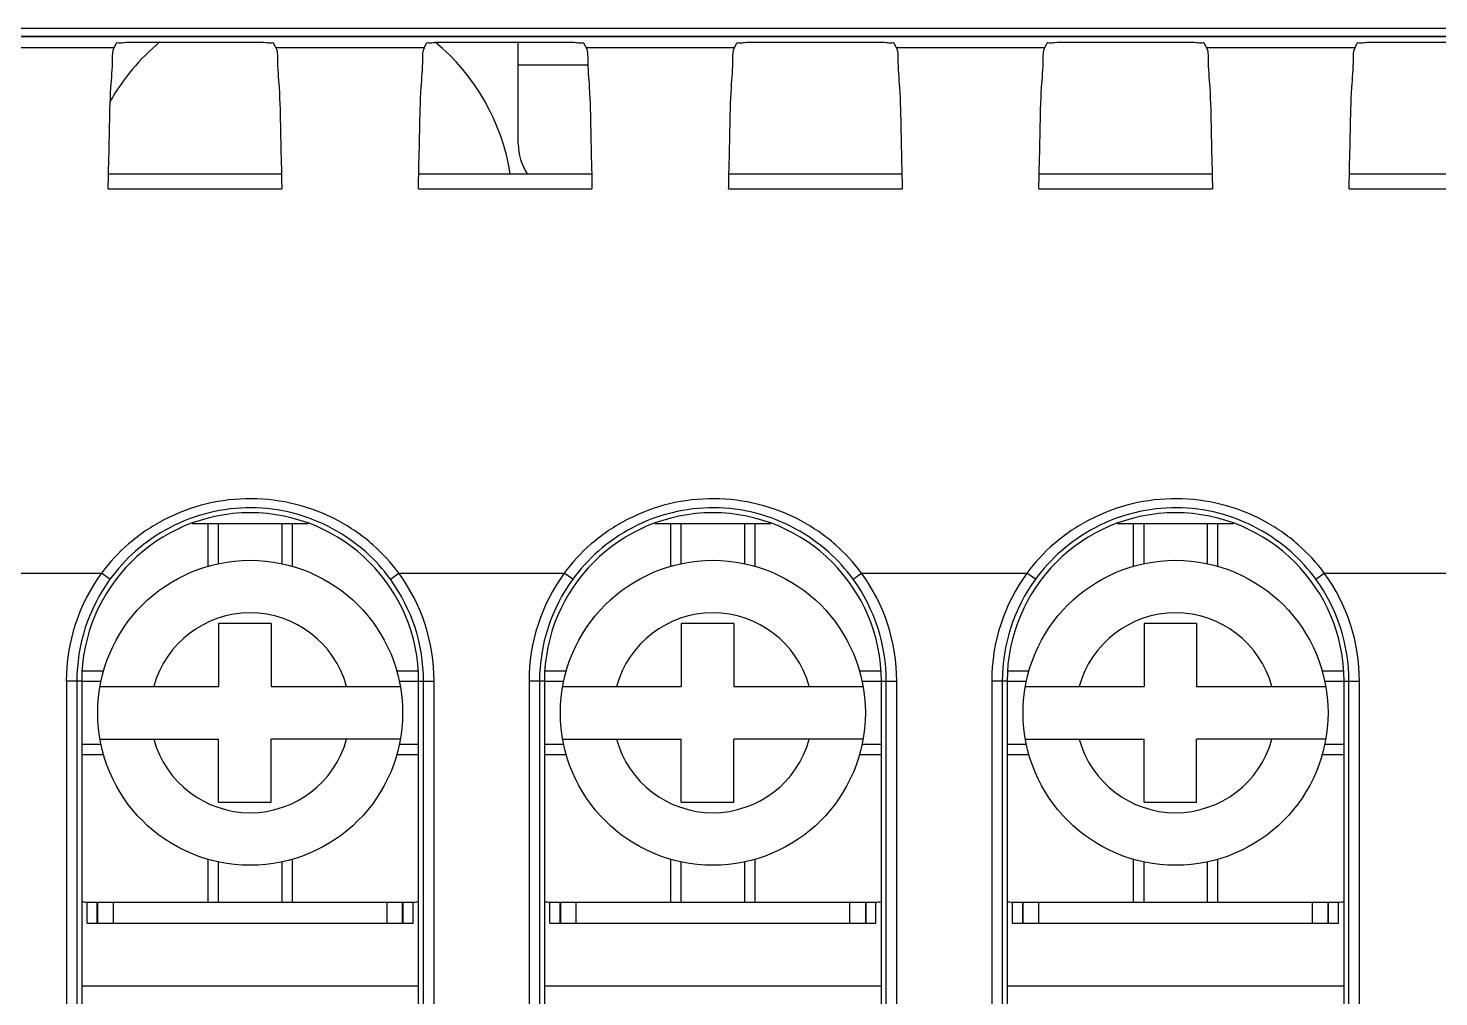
# Model space of a CAD drawing. Header units: millimetres. Extents: x 0 to 1371, y 0 to 812.
# Drawn here: x 236.57 to 263.4, y 636.53 to 654.95 of the extents above; entities that cross this region are included whole.
import ezdxf

# ---------------------------------------------------------------- set-up
doc = ezdxf.new("R2010")
doc.units = ezdxf.units.MM
for name, color, linetype in [('3411093900_440V_new_view_1_BL27', 7, 'Continuous'), ('A_PWR_BD_PF4M_3PH_440V_new_BL39', 7, 'Continuous'), ('PF4M_A_TBLK_BASE_5P_new_vie_BL6', 7, 'Continuous'), ('PF4M_A_TBLK_TER_new_view_1_BL10', 7, 'Continuous'), ('PF4M_A_TBLK_TER_new_view_1_BL11', 7, 'Continuous'), ('PF4M_A_TBLK_TER_new_view_1_BL9', 7, 'Continuous'), ('TBLK_SCREW_M3P5_new_view_1_BL19', 7, 'Continuous'), ('TBLK_SCREW_M3P5_new_view_1_BL20', 7, 'Continuous'), ('TBLK_SCREW_M3P5_new_view_1_BL21', 7, 'Continuous'), ('TBLK_WASHER_M3P5X7P2_new_v_BL14', 7, 'Continuous'), ('TBLK_WASHER_M3P5X7P2_new_v_BL15', 7, 'Continuous'), ('TBLK_WASHER_M3P5X7P2_new_v_BL16', 7, 'Continuous'), ('VFD_EL_FRAME_A_BODY_new_vie_BL0', 7, 'Continuous'), ('VFD_EL_FRAME_A_KEYCOVER_ne_BL22', 7, 'Continuous')]:
    doc.layers.add(name, color=color, linetype=linetype)

# ---------------------------------------------------------------- blocks, each defined once
blk = doc.blocks.new('VFD_EL_FRAME_A_BODY_NEW_VIE_BL0', base_point=(182.203, 233.585))
at = {"layer": 'VFD_EL_FRAME_A_BODY_new_vie_BL0', "color": 7, "linetype": 'Continuous'}
for p, q in [((148.203, 178.543), (216.203, 178.543)), ((177.716, 178.335), (177.759, 178.421)), ((178.259, 178.438), (180.248, 178.438)), ((180.791, 178.335), (180.748, 178.421)), ((183.616, 178.335), (183.659, 178.421)), ((184.159, 178.438), (186.148, 178.438)), ((186.691, 178.335), (186.648, 178.421)), ((189.516, 178.335), (189.559, 178.421)), ((190.059, 178.438), (192.048, 178.438)), ((192.591, 178.335), (192.548, 178.421)), ((195.416, 178.335), (195.459, 178.421)), ((195.959, 178.438), (197.948, 178.438)), ((198.491, 178.335), (198.448, 178.421)), ((201.316, 178.335), (201.359, 178.421)), ((201.859, 178.438), (203.848, 178.438)), ((174.891, 178.335), (177.716, 178.335)), ((180.791, 178.335), (183.616, 178.335)), ((186.691, 178.335), (189.516, 178.335)), ((192.591, 178.335), (195.416, 178.335)), ((198.491, 178.335), (201.316, 178.335)), ((177.603, 175.934), (180.904, 175.934)), ((183.503, 175.934), (186.804, 175.934)), ((189.403, 175.934), (192.704, 175.934)), ((195.303, 175.934), (198.604, 175.934)), ((201.203, 175.934), (204.504, 175.934)), ((177.603, 175.648), (180.904, 175.648)), ((183.503, 175.648), (186.804, 175.648)), ((189.403, 175.648), (192.704, 175.648)), ((195.303, 175.648), (198.604, 175.648)), ((201.203, 175.648), (204.504, 175.648)), ((174.331, 168.342), (177.476, 168.342)), ((177.637, 168.224), (177.476, 168.342)), ((182.97, 168.224), (183.131, 168.342)), ((183.131, 168.342), (186.276, 168.342)), ((186.437, 168.224), (186.276, 168.342)), ((191.77, 168.224), (191.931, 168.342)), ((191.931, 168.342), (195.076, 168.342)), ((195.237, 168.224), (195.076, 168.342)), ((200.57, 168.224), (200.731, 168.342)), ((200.731, 168.342), (218.203, 168.342)), ((177.099, 166.285), (176.807, 166.285)), ((176.807, 166.285), (176.807, 154.585)), ((177.007, 166.285), (177.007, 154.585)), ((177.099, 166.285), (177.099, 155.248)), ((183.507, 166.285), (183.8, 166.285)), ((183.507, 155.248), (183.507, 166.285)), ((183.6, 154.585), (183.6, 166.285)), ((183.8, 154.585), (183.8, 166.285)), ((185.899, 166.285), (185.607, 166.285)), ((185.607, 166.285), (185.607, 154.585)), ((185.807, 166.285), (185.807, 154.585)), ((185.899, 166.285), (185.899, 155.248)), ((192.307, 166.285), (192.6, 166.285)), ((192.307, 155.248), (192.307, 166.285)), ((192.4, 154.585), (192.4, 166.285)), ((192.6, 154.585), (192.6, 166.285)), ((194.699, 166.285), (194.407, 166.285)), ((194.407, 166.285), (194.407, 154.585)), ((194.607, 166.285), (194.607, 154.585)), ((194.699, 166.285), (194.699, 155.248)), ((201.107, 166.285), (201.4, 166.285)), ((201.107, 157.055), (201.107, 166.285)), ((201.2, 154.585), (201.2, 166.285)), ((201.4, 154.585), (201.4, 166.285))]:
    blk.add_line(p, q, dxfattribs=at)
for centre, radius, start, end in [((180.303, 166.285), 3.204, 0, 180), ((189.103, 166.285), 3.204, 0, 180), ((197.903, 166.285), 3.204, 0, 180), ((180.303, 166.285), 3.497, 143.9751, 180), ((180.303, 166.285), 3.297, 143.9751, 180), ((180.303, 166.285), 3.297, 0, 36.0249), ((180.303, 166.285), 3.497, 0, 36.0249), ((189.103, 166.285), 3.497, 143.9751, 180), ((189.103, 166.285), 3.297, 143.9751, 180), ((189.103, 166.285), 3.297, 0, 36.0249), ((189.103, 166.285), 3.497, 0, 36.0249), ((197.903, 166.285), 3.497, 143.9751, 180), ((197.903, 166.285), 3.297, 143.9751, 180), ((197.903, 166.285), 3.297, 0, 36.0249), ((197.903, 166.285), 3.497, 0, 36.0249)]:
    blk.add_arc(centre, radius, start, end, dxfattribs=at)
for points, start_tangent, end_tangent in [([(177.759, 178.421), (177.799, 178.428), (177.909, 178.433), (178.071, 178.437), (178.259, 178.438)], (0.447105, 0.894482), (1, 0)), ([(180.248, 178.438), (180.436, 178.437), (180.598, 178.433), (180.708, 178.428), (180.748, 178.421)], (1, 0), (0.447105, -0.894482)), ([(183.659, 178.421), (183.699, 178.428), (183.809, 178.433), (183.971, 178.437), (184.159, 178.438)], (0.447105, 0.894482), (1, 0)), ([(186.148, 178.438), (186.336, 178.437), (186.498, 178.433), (186.608, 178.428), (186.648, 178.421)], (1, 0), (0.447105, -0.894482)), ([(189.559, 178.421), (189.599, 178.428), (189.709, 178.433), (189.871, 178.437), (190.059, 178.438)], (0.447105, 0.894482), (1, 0)), ([(192.048, 178.438), (192.236, 178.437), (192.398, 178.433), (192.508, 178.428), (192.548, 178.421)], (1, 0), (0.447105, -0.894482)), ([(195.459, 178.421), (195.499, 178.428), (195.609, 178.433), (195.771, 178.437), (195.959, 178.438)], (0.447105, 0.894482), (1, 0)), ([(197.948, 178.438), (198.136, 178.437), (198.298, 178.433), (198.408, 178.428), (198.448, 178.421)], (1, 0), (0.447105, -0.894482)), ([(201.359, 178.421), (201.399, 178.428), (201.509, 178.433), (201.671, 178.437), (201.859, 178.438)], (0.447105, 0.894482), (1, 0)), ([(177.609, 175.934), (177.627, 176.748), (177.655, 177.578), (177.685, 178.113), (177.716, 178.335)], (0.022482, 0.999747), (0.447105, 0.894482)), ([(180.791, 178.335), (180.814, 178.265)], (0.447105, -0.894482), (0.182701, -0.983169)), ([(180.814, 178.265), (180.822, 178.113), (180.852, 177.578), (180.879, 176.748), (180.898, 175.934)], (0.182701, -0.983169), (0.022482, -0.999747)), ([(183.509, 175.934), (183.527, 176.748), (183.555, 177.578), (183.585, 178.113), (183.616, 178.335)], (0.022482, 0.999747), (0.447105, 0.894482)), ([(186.691, 178.335), (186.714, 178.265)], (0.447105, -0.894482), (0.182701, -0.983169)), ([(186.714, 178.265), (186.722, 178.113), (186.752, 177.578), (186.779, 176.748), (186.798, 175.934)], (0.182701, -0.983169), (0.022482, -0.999747)), ([(189.409, 175.934), (189.427, 176.748), (189.455, 177.578), (189.485, 178.113), (189.516, 178.335)], (0.022482, 0.999747), (0.447105, 0.894482)), ([(192.591, 178.335), (192.614, 178.265)], (0.447105, -0.894482), (0.182701, -0.983169)), ([(192.614, 178.265), (192.622, 178.113), (192.652, 177.578), (192.679, 176.748), (192.698, 175.934)], (0.182701, -0.983169), (0.022482, -0.999747)), ([(195.309, 175.934), (195.327, 176.748), (195.355, 177.578), (195.385, 178.113), (195.416, 178.335)], (0.022482, 0.999747), (0.447105, 0.894482)), ([(198.491, 178.335), (198.514, 178.265)], (0.447105, -0.894482), (0.182701, -0.983169)), ([(198.514, 178.265), (198.522, 178.113), (198.552, 177.578), (198.579, 176.748), (198.598, 175.934)], (0.182701, -0.983169), (0.022482, -0.999747)), ([(201.209, 175.934), (201.227, 176.748), (201.255, 177.578), (201.285, 178.113), (201.316, 178.335)], (0.022482, 0.999747), (0.447105, 0.894482)), ([(177.603, 175.648), (177.609, 175.934)], (0.018676, 0.999826), (0.022482, 0.999747)), ([(180.898, 175.934), (180.904, 175.648)], (0.022482, -0.999747), (0.018676, -0.999826)), ([(183.503, 175.648), (183.509, 175.934)], (0.018676, 0.999826), (0.022482, 0.999747)), ([(186.798, 175.934), (186.804, 175.648)], (0.022482, -0.999747), (0.018676, -0.999826)), ([(189.403, 175.648), (189.409, 175.934)], (0.018676, 0.999826), (0.022482, 0.999747)), ([(192.698, 175.934), (192.704, 175.648)], (0.022482, -0.999747), (0.018676, -0.999826)), ([(195.303, 175.648), (195.309, 175.934)], (0.018676, 0.999826), (0.022482, 0.999747)), ([(198.598, 175.934), (198.604, 175.648)], (0.022482, -0.999747), (0.018676, -0.999826)), ([(201.203, 175.648), (201.209, 175.934)], (0.018676, 0.999826), (0.022482, 0.999747)), ([(183.131, 168.342), (182.636, 168.88), (181.968, 169.341), (181.17, 169.648), (180.324, 169.755), (179.477, 169.658), (178.676, 169.36), (177.991, 168.897), (177.476, 168.342)], (-0.595792, 0.803139), (-0.595815, -0.803122)), ([(182.97, 168.224), (182.501, 168.743), (181.87, 169.186), (181.119, 169.481), (180.323, 169.583), (179.526, 169.49), (178.772, 169.205), (178.125, 168.76), (177.637, 168.224)], (-0.588157, 0.808747), (-0.588167, -0.808739)), ([(191.931, 168.342), (191.436, 168.88), (190.768, 169.341), (189.97, 169.648), (189.124, 169.755), (188.277, 169.658), (187.476, 169.36), (186.791, 168.897), (186.276, 168.342)], (-0.595792, 0.803139), (-0.595815, -0.803122)), ([(191.77, 168.224), (191.301, 168.743), (190.67, 169.186), (189.919, 169.481), (189.123, 169.583), (188.326, 169.49), (187.572, 169.205), (186.925, 168.76), (186.437, 168.224)], (-0.588157, 0.808747), (-0.588167, -0.808739)), ([(200.731, 168.342), (200.236, 168.88), (199.568, 169.341), (198.77, 169.648), (197.924, 169.755), (197.077, 169.658), (196.276, 169.36), (195.591, 168.897), (195.076, 168.342)], (-0.595792, 0.803139), (-0.595815, -0.803122)), ([(200.57, 168.224), (200.101, 168.743), (199.47, 169.186), (198.719, 169.481), (197.923, 169.583), (197.126, 169.49), (196.372, 169.205), (195.725, 168.76), (195.237, 168.224)], (-0.588157, 0.808747), (-0.588167, -0.808739))]:
    blk.add_spline(points, degree=3, dxfattribs=dict(at, start_tangent=start_tangent, end_tangent=end_tangent))
blk = doc.blocks.new('PF4M_A_TBLK_BASE_5P_NEW_VIE_BL6', base_point=(180.303, 159.785))
at = {"layer": 'PF4M_A_TBLK_BASE_5P_new_vie_BL6', "color": 7, "linetype": 'Continuous'}
for p, q in [((177.203, 161.685), (177.203, 162.085)), ((177.395, 161.685), (177.395, 162.085)), ((183.211, 161.685), (183.211, 162.085)), ((183.403, 161.685), (183.403, 162.085)), ((186.003, 161.685), (186.003, 162.085)), ((186.195, 162.085), (186.195, 161.685)), ((192.011, 162.085), (192.011, 161.685)), ((192.203, 161.685), (192.203, 162.085)), ((194.803, 161.685), (194.803, 162.085)), ((194.995, 161.685), (194.995, 162.085)), ((200.811, 161.685), (200.811, 162.085)), ((201.003, 161.685), (201.003, 162.085)), ((177.203, 161.685), (183.403, 161.685)), ((186.003, 161.685), (192.203, 161.685)), ((194.803, 161.685), (201.003, 161.685)), ((183.507, 160.485), (177.099, 160.485)), ((192.307, 160.485), (185.899, 160.485)), ((201.107, 160.485), (194.699, 160.485))]:
    blk.add_line(p, q, dxfattribs=at)
blk = doc.blocks.new('PF4M_A_TBLK_TER_NEW_VIEW_1_BL9', base_point=(180.303, 161.885))
at = {"layer": 'PF4M_A_TBLK_TER_new_view_1_BL9', "color": 7, "linetype": 'Continuous'}
for p, q in [((177.403, 161.685), (177.403, 162.085)), ((177.703, 161.685), (177.703, 162.085)), ((182.903, 162.085), (182.903, 161.685)), ((183.203, 161.685), (183.203, 162.085)), ((177.703, 161.685), (182.903, 161.685))]:
    blk.add_line(p, q, dxfattribs=at)
blk = doc.blocks.new('PF4M_A_TBLK_TER_NEW_VIEW_1_BL10', base_point=(189.103, 161.885))
at = {"layer": 'PF4M_A_TBLK_TER_new_view_1_BL10', "color": 7, "linetype": 'Continuous'}
for p, q in [((186.203, 162.085), (186.203, 161.685)), ((186.503, 161.685), (186.503, 162.085)), ((191.703, 162.085), (191.703, 161.685)), ((192.003, 162.085), (192.003, 161.685)), ((186.503, 161.685), (191.703, 161.685))]:
    blk.add_line(p, q, dxfattribs=at)
blk = doc.blocks.new('PF4M_A_TBLK_TER_NEW_VIEW_1_BL11', base_point=(197.903, 161.885))
at = {"layer": 'PF4M_A_TBLK_TER_new_view_1_BL11', "color": 7, "linetype": 'Continuous'}
for p, q in [((195.003, 161.685), (195.003, 162.085)), ((195.303, 161.685), (195.303, 162.085)), ((200.503, 162.085), (200.503, 161.685)), ((200.803, 161.685), (200.803, 162.085)), ((195.303, 161.685), (200.503, 161.685))]:
    blk.add_line(p, q, dxfattribs=at)
blk = doc.blocks.new('TBLK_WASHER_M3P5X7P2_NEW_V_BL14', base_point=(180.303, 165.685))
at = {"layer": 'TBLK_WASHER_M3P5X7P2_new_v_BL14', "color": 7, "linetype": 'Continuous'}
for p, q in [((179.201, 169.285), (181.406, 169.285)), ((179.503, 168.473), (179.503, 169.285)), ((179.703, 168.522), (179.703, 169.285)), ((180.903, 169.285), (180.903, 168.522)), ((181.103, 169.285), (181.103, 168.472)), ((177.114, 166.485), (177.518, 166.485)), ((183.089, 166.485), (183.493, 166.485)), ((177.099, 166.285), (177.468, 166.285)), ((183.14, 166.285), (183.507, 166.285)), ((177.468, 165.085), (177.099, 165.085)), ((183.507, 165.085), (183.14, 165.085)), ((177.518, 164.885), (177.099, 164.885)), ((183.507, 164.885), (183.089, 164.885)), ((179.503, 162.085), (179.503, 162.898)), ((179.703, 162.085), (179.703, 162.848)), ((180.903, 162.849), (180.903, 162.085)), ((181.103, 162.898), (181.103, 162.085)), ((177.203, 162.085), (183.403, 162.085))]:
    blk.add_line(p, q, dxfattribs=at)
for centre, start, end in [((177.203, 162.585), 257.9938, 270), ((183.403, 162.585), 270, 282.0062)]:
    blk.add_arc(centre, 0.5, start, end, dxfattribs=at)
blk = doc.blocks.new('TBLK_WASHER_M3P5X7P2_NEW_V_BL15', base_point=(189.103, 165.685))
at = {"layer": 'TBLK_WASHER_M3P5X7P2_new_v_BL15', "color": 7, "linetype": 'Continuous'}
for p, q in [((188.001, 169.285), (190.206, 169.285)), ((188.303, 168.473), (188.303, 169.285)), ((188.503, 168.522), (188.503, 169.285)), ((189.703, 169.285), (189.703, 168.522)), ((189.903, 169.285), (189.903, 168.472)), ((185.914, 166.485), (186.318, 166.485)), ((191.889, 166.485), (192.293, 166.485)), ((185.899, 166.285), (186.268, 166.285)), ((191.94, 166.285), (192.307, 166.285)), ((186.268, 165.085), (185.899, 165.085)), ((192.307, 165.085), (191.94, 165.085)), ((186.318, 164.885), (185.899, 164.885)), ((192.307, 164.885), (191.889, 164.885)), ((188.303, 162.085), (188.303, 162.898)), ((188.503, 162.085), (188.503, 162.848)), ((189.703, 162.849), (189.703, 162.085)), ((189.903, 162.898), (189.903, 162.085)), ((186.003, 162.085), (192.203, 162.085))]:
    blk.add_line(p, q, dxfattribs=at)
for centre, start, end in [((186.003, 162.585), 257.9938, 270), ((192.203, 162.585), 270, 282.0062)]:
    blk.add_arc(centre, 0.5, start, end, dxfattribs=at)
blk = doc.blocks.new('TBLK_WASHER_M3P5X7P2_NEW_V_BL16', base_point=(197.903, 165.685))
at = {"layer": 'TBLK_WASHER_M3P5X7P2_new_v_BL16', "color": 7, "linetype": 'Continuous'}
for p, q in [((196.801, 169.285), (199.006, 169.285)), ((197.103, 168.473), (197.103, 169.285)), ((197.303, 168.522), (197.303, 169.285)), ((198.503, 169.285), (198.503, 168.522)), ((198.703, 169.285), (198.703, 168.472)), ((194.714, 166.485), (195.118, 166.485)), ((200.689, 166.485), (201.093, 166.485)), ((194.699, 166.285), (195.068, 166.285)), ((200.74, 166.285), (201.107, 166.285)), ((195.068, 165.085), (194.699, 165.085)), ((201.107, 165.085), (200.74, 165.085)), ((195.118, 164.885), (194.699, 164.885)), ((201.107, 164.885), (200.689, 164.885)), ((197.103, 162.085), (197.103, 162.898)), ((197.303, 162.085), (197.303, 162.848)), ((198.503, 162.849), (198.503, 162.085)), ((198.703, 162.898), (198.703, 162.085)), ((194.803, 162.085), (201.003, 162.085))]:
    blk.add_line(p, q, dxfattribs=at)
for centre, start, end in [((194.803, 162.585), 257.9938, 270), ((201.003, 162.585), 270, 282.0062)]:
    blk.add_arc(centre, 0.5, start, end, dxfattribs=at)
blk = doc.blocks.new('TBLK_SCREW_M3P5_NEW_VIEW_1_BL19', base_point=(180.303, 165.685))
at = {"layer": 'TBLK_SCREW_M3P5_new_view_1_BL19', "color": 7, "linetype": 'Continuous'}
for p, q in [((180.703, 167.385), (179.703, 167.385)), ((179.703, 167.385), (179.703, 166.185)), ((180.703, 167.385), (180.703, 166.185)), ((177.447, 166.185), (179.703, 166.185)), ((180.703, 166.185), (183.16, 166.185)), ((177.447, 165.185), (179.703, 165.185)), ((179.703, 163.985), (179.703, 165.185)), ((183.16, 165.185), (180.703, 165.185)), ((180.703, 163.985), (180.703, 165.185)), ((179.703, 163.985), (180.703, 163.985))]:
    blk.add_line(p, q, dxfattribs=at)
blk.add_circle((180.303, 165.685), 2.9, dxfattribs=at)
for start, end in [(15.2575, 164.7425), (195.2575, 344.7425)]:
    blk.add_arc((180.303, 165.685), 1.9, start, end, dxfattribs=at)
blk = doc.blocks.new('TBLK_SCREW_M3P5_NEW_VIEW_1_BL20', base_point=(189.103, 165.685))
at = {"layer": 'TBLK_SCREW_M3P5_new_view_1_BL20', "color": 7, "linetype": 'Continuous'}
for p, q in [((189.503, 167.385), (188.503, 167.385)), ((188.503, 167.385), (188.503, 166.185)), ((189.503, 167.385), (189.503, 166.185)), ((186.247, 166.185), (188.503, 166.185)), ((189.503, 166.185), (191.96, 166.185)), ((186.247, 165.185), (188.503, 165.185)), ((188.503, 163.985), (188.503, 165.185)), ((191.96, 165.185), (189.503, 165.185)), ((189.503, 163.985), (189.503, 165.185)), ((188.503, 163.985), (189.503, 163.985))]:
    blk.add_line(p, q, dxfattribs=at)
blk.add_circle((189.103, 165.685), 2.9, dxfattribs=at)
for start, end in [(15.2575, 164.7425), (195.2575, 344.7425)]:
    blk.add_arc((189.103, 165.685), 1.9, start, end, dxfattribs=at)
blk = doc.blocks.new('TBLK_SCREW_M3P5_NEW_VIEW_1_BL21', base_point=(197.903, 165.685))
at = {"layer": 'TBLK_SCREW_M3P5_new_view_1_BL21', "color": 7, "linetype": 'Continuous'}
for p, q in [((198.303, 167.385), (197.303, 167.385)), ((197.303, 167.385), (197.303, 166.185)), ((198.303, 167.385), (198.303, 166.185)), ((195.047, 166.185), (197.303, 166.185)), ((198.303, 166.185), (200.76, 166.185)), ((195.047, 165.185), (197.303, 165.185)), ((197.303, 163.985), (197.303, 165.185)), ((200.76, 165.185), (198.303, 165.185)), ((198.303, 163.985), (198.303, 165.185)), ((197.303, 163.985), (198.303, 163.985))]:
    blk.add_line(p, q, dxfattribs=at)
blk.add_circle((197.903, 165.685), 2.9, dxfattribs=at)
for start, end in [(15.2575, 164.7425), (195.2575, 344.7425)]:
    blk.add_arc((197.903, 165.685), 1.9, start, end, dxfattribs=at)
blk = doc.blocks.new('VFD_EL_FRAME_A_KEYCOVER_NE_BL22', base_point=(182.203, 233.585))
at = {"layer": 'VFD_EL_FRAME_A_KEYCOVER_ne_BL22', "color": 7, "linetype": 'Continuous'}
for p, q in [((151.068, 178.703), (213.339, 178.703)), ((216.203, 178.548), (148.203, 178.548))]:
    blk.add_line(p, q, dxfattribs=at)
blk = doc.blocks.new('3411093900_440V_NEW_VIEW_1_BL27', base_point=(186.066, 177.186))
at = {"layer": '3411093900_440V_new_view_1_BL27', "color": 7, "linetype": 'Continuous'}
for p, q in [((185.403, 176.505), (185.403, 178.438)), ((185.403, 178.005), (186.729, 178.005))]:
    blk.add_line(p, q, dxfattribs=at)
blk.add_arc((186.453, 176.505), 1.05, 180, 212.9943, dxfattribs=at)
blk = doc.blocks.new('A_PWR_BD_PF4M_3PH_440V_NEW_BL39', base_point=(175.478, 233.585))
at = {"layer": 'A_PWR_BD_PF4M_3PH_440V_new_BL39', "color": 7, "linetype": 'Continuous'}
for start, end in [(129.6426, 150.4537), (9.1305, 50.2498)]:
    blk.add_arc((181.203, 175.285), 4.1, start, end, dxfattribs=at)

msp = doc.modelspace()

# ---------------------------------------------------------------- block references
at = {"layer": '3411093900_440V_new_view_1_BL27', "color": 18, "true_color": 0x000000}
msp.add_blockref('3411093900_440V_NEW_VIEW_1_BL27', (246.55636, 653.42939), dxfattribs=at)
at = {"layer": 'A_PWR_BD_PF4M_3PH_440V_new_BL39', "color": 18, "true_color": 0x000000}
msp.add_blockref('A_PWR_BD_PF4M_3PH_440V_NEW_BL39', (235.96777, 709.82815), dxfattribs=at)
at = {"layer": 'PF4M_A_TBLK_BASE_5P_new_vie_BL6', "color": 18, "true_color": 0x000000}
msp.add_blockref('PF4M_A_TBLK_BASE_5P_NEW_VIE_BL6', (240.79354, 636.02861), dxfattribs=at)
at = {"layer": 'PF4M_A_TBLK_TER_new_view_1_BL10', "color": 18, "true_color": 0x000000}
msp.add_blockref('PF4M_A_TBLK_TER_NEW_VIEW_1_BL10', (249.59354, 638.12861), dxfattribs=at)
at = {"layer": 'PF4M_A_TBLK_TER_new_view_1_BL11', "color": 18, "true_color": 0x000000}
msp.add_blockref('PF4M_A_TBLK_TER_NEW_VIEW_1_BL11', (258.39354, 638.12861), dxfattribs=at)
at = {"layer": 'PF4M_A_TBLK_TER_new_view_1_BL9', "color": 18, "true_color": 0x000000}
msp.add_blockref('PF4M_A_TBLK_TER_NEW_VIEW_1_BL9', (240.79354, 638.12861), dxfattribs=at)
at = {"layer": 'TBLK_SCREW_M3P5_new_view_1_BL19', "color": 18, "true_color": 0x000000}
msp.add_blockref('TBLK_SCREW_M3P5_NEW_VIEW_1_BL19', (240.79354, 641.92861), dxfattribs=at)
at = {"layer": 'TBLK_SCREW_M3P5_new_view_1_BL20', "color": 18, "true_color": 0x000000}
msp.add_blockref('TBLK_SCREW_M3P5_NEW_VIEW_1_BL20', (249.59354, 641.92861), dxfattribs=at)
at = {"layer": 'TBLK_SCREW_M3P5_new_view_1_BL21', "color": 18, "true_color": 0x000000}
msp.add_blockref('TBLK_SCREW_M3P5_NEW_VIEW_1_BL21', (258.39354, 641.92861), dxfattribs=at)
at = {"layer": 'TBLK_WASHER_M3P5X7P2_new_v_BL14', "color": 18, "true_color": 0x000000}
msp.add_blockref('TBLK_WASHER_M3P5X7P2_NEW_V_BL14', (240.79354, 641.92861), dxfattribs=at)
at = {"layer": 'TBLK_WASHER_M3P5X7P2_new_v_BL15', "color": 18, "true_color": 0x000000}
msp.add_blockref('TBLK_WASHER_M3P5X7P2_NEW_V_BL15', (249.59354, 641.92861), dxfattribs=at)
at = {"layer": 'TBLK_WASHER_M3P5X7P2_new_v_BL16', "color": 18, "true_color": 0x000000}
msp.add_blockref('TBLK_WASHER_M3P5X7P2_NEW_V_BL16', (258.39354, 641.92861), dxfattribs=at)
at = {"layer": 'VFD_EL_FRAME_A_BODY_new_vie_BL0', "color": 18, "true_color": 0x000000}
msp.add_blockref('VFD_EL_FRAME_A_BODY_NEW_VIE_BL0', (242.69354, 709.82861), dxfattribs=at)
at = {"layer": 'VFD_EL_FRAME_A_KEYCOVER_ne_BL22', "color": 18, "true_color": 0x000000}
msp.add_blockref('VFD_EL_FRAME_A_KEYCOVER_NE_BL22', (242.69354, 709.82861), dxfattribs=at)

doc.saveas('drawing.dxf')
